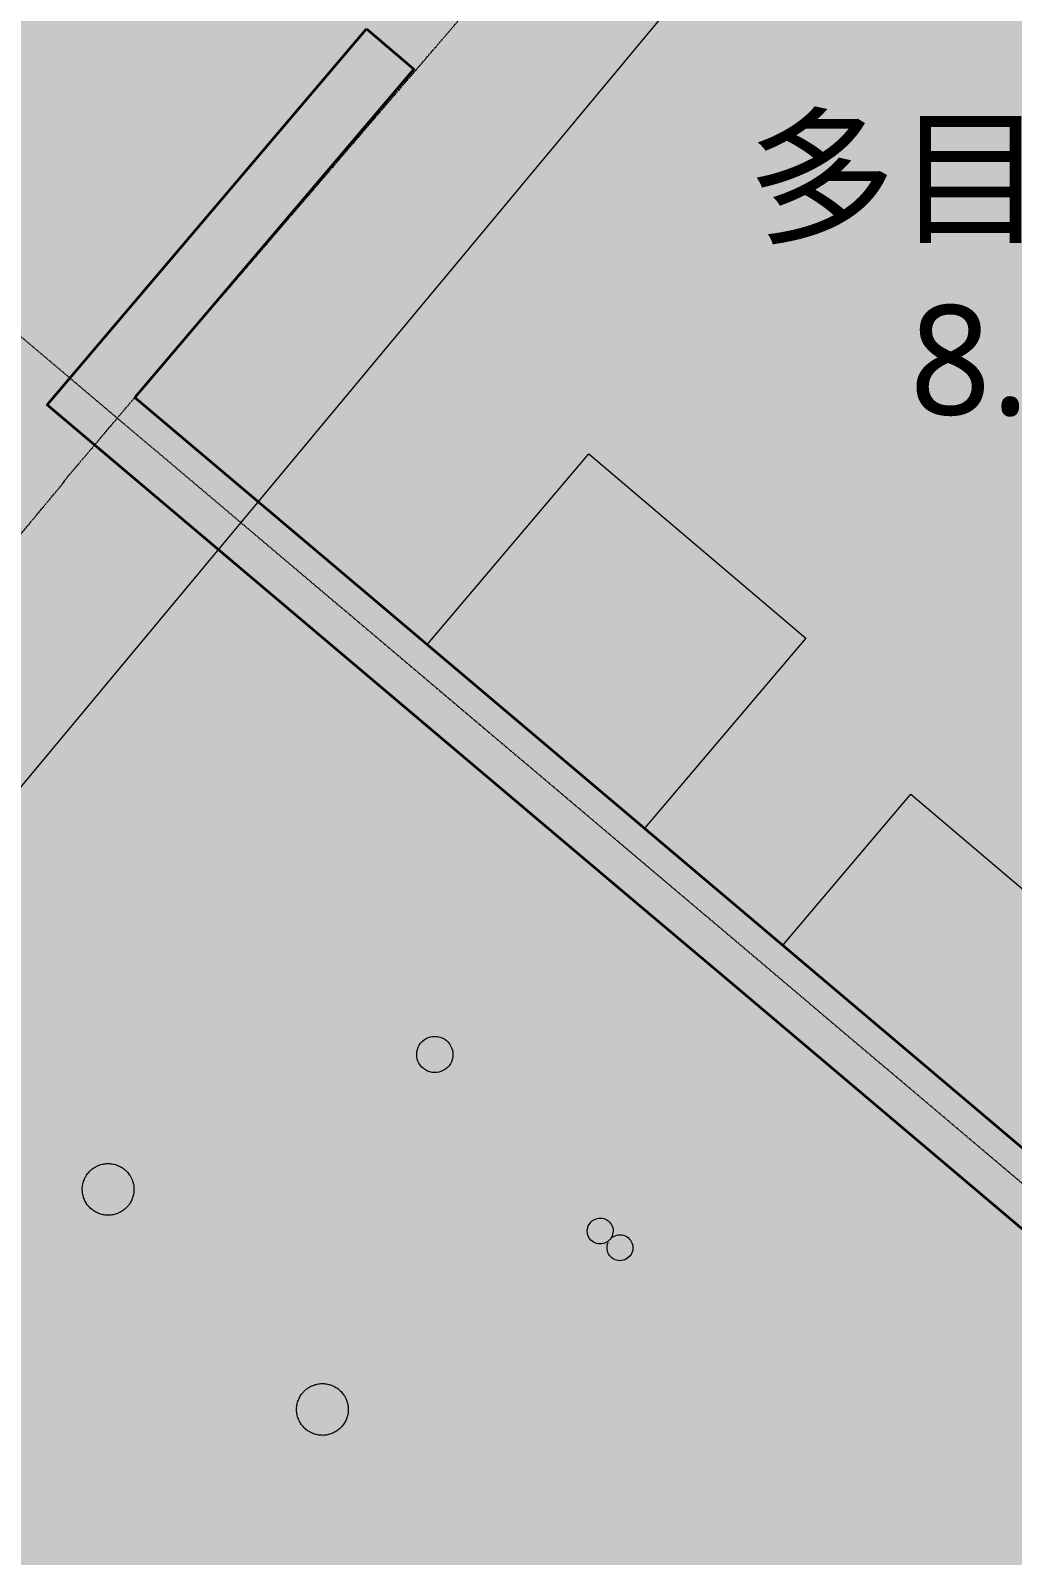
# Model space of a CAD drawing. Header units: millimetres. Extents: x -31757 to 121236, y -27283 to 63658.
# Drawn here: x 47382 to 49280, y 32458 to 35405 of the extents above; entities that cross this region are included whole.
import ezdxf

# ---------------------------------------------------------------- set-up
doc = ezdxf.new("R2010")
doc.units = ezdxf.units.MM
doc.linetypes.add('DASHDOT', pattern=[3.556, 2.54, -0.508, 0, -0.508])
doc.linetypes.add('PHANTOM', pattern=[6.35, 3.175, -0.635, 0.635, -0.635, 0.635, -0.635])
for name, color, linetype, lineweight in [('01_切断（構造・壁）', 7, 'Continuous', 35), ('02_切断（家具）', 8, 'Continuous', 18), ('06_部屋の色', 8, 'Continuous', 0), ('11_見えがかり（家具）', 8, 'Continuous', 9), ('20_上部（屋根の外形・梁）', 8, 'PHANTOM', 9), ('40_通り芯', 1, 'DASHDOT', 9), ('50_寸法', 3, 'Continuous', 9), ('60_部屋名・面積', 7, 'Continuous', 13)]:
    doc.layers.add(name, color=color, linetype=linetype, lineweight=lineweight)
doc.styles.add('JP', font='NotoSansCJKjp-Regular.otf')

msp = doc.modelspace()

# ---------------------------------------------------------------- hatches: boundary and pattern name
at = {"layer": '02_切断（家具）'}
for points in [[(47573.8, 33137.7), (47572.4, 33135.7), (47571.3, 33134.2), (47569.6, 33132.3), (47568.4, 33130.9), (47566.6, 33129.2), (47565.3, 33127.9), (47563.3, 33126.3), (47561.9, 33125.1), (47559.8, 33123.7), (47558.2, 33122.7), (47556.1, 33121.5), (47554.4, 33120.6), (47552.2, 33119.6), (47550.4, 33118.8), (47548.1, 33118), (47546.3, 33117.4), (47543.9, 33116.8), (47542.1, 33116.3), (47539.7, 33115.9), (47537.8, 33115.6), (47535.3, 33115.5), (47533.4, 33115.3), (47531, 33115.4), (47529.1, 33115.4), (47526.6, 33115.7), (47524.7, 33115.9), (47522.3, 33116.3), (47520.5, 33116.7), (47518.1, 33117.4), (47516.3, 33117.9), (47514, 33118.8), (47512.2, 33119.5), (47510, 33120.5), (47508.3, 33121.4), (47506.2, 33122.6), (47504.5, 33123.6), (47502.5, 33125.1), (47501, 33126.2), (47499.1, 33127.8), (47497.7, 33129), (47496, 33130.8), (47494.7, 33132.2), (47493.1, 33134.1), (47491.9, 33135.6), (47490.5, 33137.6), (47489.5, 33139.2), (47488.3, 33141.3), (47487.4, 33143), (47486.4, 33145.3), (47485.6, 33147), (47484.8, 33149.3), (47484.2, 33151.1), (47483.6, 33153.5), (47483.1, 33155.3), (47482.7, 33157.8), (47482.4, 33159.6), (47482.3, 33162.1), (47482.1, 33164), (47482.2, 33166.5), (47482.2, 33168.4), (47482.5, 33170.8), (47482.7, 33172.7), (47483.1, 33175.1), (47483.5, 33177), (47484.2, 33179.4), (47484.7, 33181.2), (47485.6, 33183.5), (47486.3, 33185.2), (47487.4, 33187.5), (47488.2, 33189.2), (47489.5, 33191.3), (47490.4, 33192.9), (47491.9, 33194.9), (47493, 33196.4), (47494.6, 33198.3), (47495.9, 33199.7), (47497.6, 33201.4), (47499, 33202.8), (47500.9, 33204.3), (47502.4, 33205.5), (47504.4, 33206.9), (47506, 33207.9), (47508.2, 33209.1), (47509.8, 33210.1), (47512.1, 33211.1), (47513.8, 33211.8), (47516.1, 33212.6), (47517.9, 33213.2), (47520.3, 33213.8), (47522.2, 33214.3), (47524.6, 33214.7), (47526.5, 33215), (47528.9, 33215.2), (47530.8, 33215.3), (47533.3, 33215.2), (47535.2, 33215.2), (47537.6, 33215), (47539.5, 33214.8), (47541.9, 33214.3), (47543.8, 33213.9), (47546.2, 33213.2), (47548, 33212.7), (47550.3, 33211.8), (47552.1, 33211.2), (47554.3, 33210.1), (47556, 33209.2), (47558.1, 33208), (47559.7, 33207), (47561.7, 33205.5), (47563.3, 33204.4), (47565.1, 33202.8), (47566.5, 33201.6), (47568.3, 33199.8), (47569.6, 33198.4), (47571.1, 33196.5), (47572.3, 33195), (47573.7, 33193), (47574.8, 33191.4), (47576, 33189.3), (47576.9, 33187.6), (47577.9, 33185.4), (47578.6, 33183.6), (47579.4, 33181.3), (47580.1, 33179.5), (47580.7, 33177.1), (47581.1, 33175.3), (47581.5, 33172.8), (47581.8, 33171), (47582, 33168.5), (47582.1, 33166.6), (47582.1, 33164.1), (47582, 33162.3), (47581.8, 33159.8), (47581.6, 33157.9), (47581.1, 33155.5), (47580.7, 33153.6), (47580.1, 33151.3), (47579.5, 33149.4), (47578.7, 33147.1), (47578, 33145.4), (47576.9, 33143.2), (47576.1, 33141.4), (47574.8, 33139.3)], [(47988, 32712.4), (47986.6, 32710.4), (47985.4, 32708.9), (47983.8, 32707), (47982.6, 32705.6), (47980.8, 32703.9), (47979.4, 32702.6), (47977.5, 32701), (47976.1, 32699.8), (47974, 32698.5), (47972.4, 32697.4), (47970.3, 32696.2), (47968.6, 32695.3), (47966.4, 32694.3), (47964.6, 32693.5), (47962.3, 32692.7), (47960.5, 32692.1), (47958.1, 32691.5), (47956.3, 32691), (47953.9, 32690.6), (47952, 32690.3), (47949.5, 32690.2), (47947.6, 32690), (47945.2, 32690.1), (47943.3, 32690.1), (47940.8, 32690.4), (47938.9, 32690.6), (47936.5, 32691), (47934.6, 32691.4), (47932.3, 32692.1), (47930.4, 32692.6), (47928.2, 32693.5), (47926.4, 32694.2), (47924.2, 32695.2), (47922.5, 32696.1), (47920.4, 32697.3), (47918.7, 32698.3), (47916.7, 32699.8), (47915.2, 32700.9), (47913.3, 32702.5), (47911.9, 32703.7), (47910.2, 32705.5), (47908.9, 32706.9), (47907.3, 32708.8), (47906.1, 32710.3), (47904.8, 32712.3), (47903.7, 32713.9), (47902.5, 32716), (47901.6, 32717.7), (47900.6, 32719.9), (47899.8, 32721.7), (47899, 32724), (47898.4, 32725.8), (47897.8, 32728.2), (47897.3, 32730), (47896.9, 32732.5), (47896.6, 32734.4), (47896.5, 32736.8), (47896.3, 32738.7), (47896.4, 32741.1), (47896.4, 32743.1), (47896.7, 32745.5), (47896.9, 32747.4), (47897.3, 32749.8), (47897.7, 32751.7), (47898.4, 32754), (47898.9, 32755.9), (47899.8, 32758.2), (47900.5, 32759.9), (47901.5, 32762.1), (47902.4, 32763.9), (47903.6, 32766), (47904.6, 32767.6), (47906.1, 32769.6), (47907.2, 32771.1), (47908.8, 32773), (47910, 32774.4), (47911.8, 32776.1), (47913.2, 32777.5), (47915.1, 32779), (47916.6, 32780.2), (47918.6, 32781.6), (47920.2, 32782.6), (47922.3, 32783.8), (47924, 32784.8), (47926.2, 32785.8), (47928, 32786.5), (47930.3, 32787.3), (47932.1, 32788), (47934.5, 32788.5), (47936.3, 32789), (47938.8, 32789.4), (47940.7, 32789.7), (47943.1, 32789.9), (47945, 32790), (47947.4, 32790), (47949.4, 32789.9), (47951.8, 32789.7), (47953.7, 32789.5), (47956.1, 32789), (47958, 32788.6), (47960.3, 32788), (47962.2, 32787.4), (47964.5, 32786.6), (47966.3, 32785.9), (47968.4, 32784.8), (47970.2, 32784), (47972.3, 32782.7), (47973.9, 32781.7), (47975.9, 32780.3), (47977.4, 32779.1), (47979.3, 32777.5), (47980.7, 32776.3), (47982.4, 32774.5), (47983.8, 32773.1), (47985.3, 32771.2), (47986.5, 32769.8), (47987.9, 32767.7), (47988.9, 32766.1), (47990.1, 32764), (47991.1, 32762.3), (47992.1, 32760.1), (47992.8, 32758.3), (47993.6, 32756), (47994.3, 32754.2), (47994.8, 32751.8), (47995.3, 32750), (47995.7, 32747.6), (47996, 32745.7), (47996.2, 32743.2), (47996.3, 32741.3), (47996.3, 32738.9), (47996.2, 32737), (47996, 32734.5), (47995.8, 32732.6), (47995.3, 32730.2), (47994.9, 32728.3), (47994.3, 32726), (47993.7, 32724.1), (47992.9, 32721.9), (47992.2, 32720.1), (47991.1, 32717.9), (47990.3, 32716.2), (47989, 32714.1)]]:
    msp.add_hatch(color=8, dxfattribs=at).paths.add_polyline_path(points)
at = {"layer": '06_部屋の色', "true_color": 0xe9dfcf}
h = msp.add_hatch(color=8, dxfattribs=at)
h.paths.add_polyline_path([(41967, 30769.9), (42314.6, 31207.1), (42442.1, 31367.5), (42919.4, 31963.3), (43398.9, 32557.4), (43880.6, 33149.6), (44200.1, 33539.4), (44364.6, 33740.1), (44850.7, 34328.8), (45339, 34915.7), (45829.5, 35500.7), (46124.6, 35850), (46124.6, 35850), (46187.5, 35924.5), (46189.4, 35922.9), (47685.5, 37666.6), (47984.4, 38015), (47986, 38016.8), (48081.6, 38128.3), (48082, 38128.8), (48082, 38128.8), (48096.8, 38145.5), (48132, 38185.3), (48163.8, 38221.3), (48181.6, 38241.4), (49656.3, 39910.2), (49971.3, 40266.5), (49972.9, 40268.4), (50069.9, 40378.2), (50070.1, 40378.4), (50070.1, 40378.4), (50070.1, 40378.4), (50070.1, 40378.4), (50080.6, 40389.9), (50127.9, 40441.9), (50171.4, 40489.7), (51670.7, 42137.1), (51990.9, 42488.8), (51992.5, 42490.6), (52091.3, 42599.2), (52092, 42599.9), (52107, 42615.9), (52194.3, 42709), (52632.9, 43177), (52741.3, 43292.6), (52764.2, 43317.1), (54144.9, 44790.2), (54145, 44790.3), (54145, 44790.3), (54145, 44790.3), (56061.8, 46776.3), (56226.3, 46946.8), (56230.2, 46950.8), (56618.9, 47342), (56654.5, 47377.8), (56650.6, 47381.6), (57157.8, 47894.8), (57696.5, 48435.7), (58061.1, 48798.7), (58063.8, 48795.9), (58320.8, 49054.5), (58346.9, 49080.8), (58347.1, 49080.9), (60377.4, 51065), (60490.8, 51175.8), (60494.6, 51179.5), (60494.6, 51179.5), (60494.6, 51179.5), (60613.4, 51292.3), (60817.3, 51485.7), (60930.2, 51592.9), (60928.6, 51594.6), (61146.4, 51801.3), (61148, 51799.6), (61657.7, 52283.3), (61656.1, 52285), (62561.4, 53144.2), (62563, 53142.5), (62607.4, 53184.6), (62933.8, 52835.9), (62999, 52897.7), (62999, 52897.7), (62999, 52897.7), (62999, 52897.7), (63065.1, 52958.6), (62739, 53307.7), (62783.8, 53349), (62782.2, 53350.7), (64436.6, 54875.3), (64438.2, 54873.6), (64814.7, 55220.6), (64813.1, 55222.3), (64879.7, 55283), (66089.8, 53950.5), (65530.5, 53440.7), (64973.1, 52928.8), (64417.6, 52414.9), (63901.5, 51933.8), (63312.5, 51380.9), (62762.8, 50860.8), (62215, 50338.6), (61741.6, 49884), (61125.3, 49288.2), (60583.5, 48760), (60043.5, 48229.8), (59613.5, 47804.2), (58969.6, 47163.3), (58435.6, 46627), (57903.7, 46088.8), (57514.5, 45692.1), (57514.5, 45692.1), (57373.7, 45548.6), (56845.7, 45006.5), (56319.8, 44462.4), (55795.9, 43916.3), (55448, 43550.9), (55448, 43550.9), (55274, 43368.3), (54754.2, 42818.3), (54236.4, 42266.4), (53720.7, 41712.6), (53416.5, 41383.5), (53207, 41156.9), (52695.5, 40599.3), (52186, 40039.7), (51678.5, 39478.3), (51412.1, 39181.3), (51173.2, 38915), (50670, 38349.8), (50168.8, 37782.8), (49669.8, 37213.9), (49441.5, 36951.6), (49172.9, 36643.1), (48678.2, 36070.5), (48185.5, 35496.1), (47695.1, 34919.8), (47499.2, 34687.9), (47206.7, 34341.7), (46720.5, 33761.8), (46236.5, 33180.1), (45754.6, 32596.6), (45594.7, 32401.5), (45274.9, 32011.3), (44797.4, 31424.2), (44322.1, 30835.3), (43849, 30244.7), (43725.8, 30089.7), (43378.1, 29652.3), (43230, 29464.6), (42762.1, 29834.3), (42719.6, 29861.2), (42671.4, 29880.8), (42618.5, 29894.4), (42561.8, 29903), (42502.3, 29908.1), (42440.8, 29910.8), (42316.3, 29914), (42255.1, 29917.1), (42191.6, 29917.1), (42122.8, 29910.5), (42050.8, 29899.7), (41904.4, 29875.1), (41833.8, 29866.1), (41767.4, 29862.5), (41707.2, 29866.6), (41654.9, 29881), (41607.5, 29901.7), (41560.8, 29923.2), (41515.3, 29946.1), (41471, 29970.7), (41428.5, 29997.5), (41387.9, 30026.5), (40498.9, 28893.5), (41023.5, 29569.3), (41494.1, 30170.5)])
h.paths.add_polyline_path([(46390.4, 35759.4), (46284.4, 35849), (46279.2, 35843), (46218.2, 35770.8), (46335.8, 35671.4), (46341.8, 35678.4), (46402, 35749.6)], flags=0)
for points in [[(46196.9, 35933.7), (48080.6, 38129.2), (58385.3, 29156), (57472.7, 28092.3), (57499.3, 28069.5), (56586.8, 27006.1), (56560.1, 27028.7), (46342.1, 35666.8), (46413.7, 35750.3)], [(44203.4, 33542.8), (46118.8, 35842.5), (46335.7, 35659.1), (46342.1, 35666.8), (56560.1, 27028.7), (55663.2, 25951.8), (55690.1, 25929.4), (54793.3, 24852.8)], [(43917.8, 27824.3), (43895.6, 27877), (43874.8, 27931.4), (43855, 27987.2), (43836, 28044.1), (43817.7, 28101.7), (43799.7, 28159.8), (43781.9, 28218.1), (43764, 28276.2), (43745.7, 28334), (43726.9, 28391), (43707.3, 28447), (43686.6, 28501.6), (43664.7, 28554.7), (43643.1, 28608.2), (43623.4, 28664.1), (43605.1, 28721.8), (43587.9, 28780.8), (43571.3, 28840.7), (43554.9, 28900.8), (43538.3, 28960.7), (43521.1, 29019.7), (43502.9, 29077.5), (43483.2, 29133.4), (43461.6, 29186.9), (43437.8, 29237.5), (43411.3, 29284.7), (43381.6, 29327.9), (43348.4, 29366.7), (43311.3, 29400.4), (43272.1, 29431.3), (43232.9, 29462.3), (43229.8, 29464.7), (43333.3, 29595.7), (43625.3, 29963.9), (43722.5, 30085.9), (43918.2, 30331.4), (44212, 30698.3), (44506.6, 31064.4), (44802.1, 31429.9), (45098.4, 31794.7), (45395.5, 32158.8), (45594.6, 32401.6), (45693.5, 32522.2), (45992.3, 32884.9), (46292, 33247), (46592.5, 33608.3), (46893.8, 33968.9), (47195.9, 34328.9), (47498.9, 34688.1), (55441.2, 27973.9), (55153.7, 27633.1), (54867, 27291.5), (54581.1, 26949.3), (54295.9, 26606.4), (54011.6, 26262.9), (53728.1, 25918.7), (53637.4, 25808.2), (53634.2, 25804.3), (53445.3, 25573.9), (53163.4, 25228.4), (52882.2, 24882.3), (52601.9, 24535.5), (52322.3, 24188.1), (52043.6, 23840), (51857.9, 23607), (51765.6, 23491.3), (51488.5, 23141.9), (51212.2, 22791.9), (50973, 22487.4), (50940.2, 22518.9), (50903.7, 22553.3), (50866.7, 22587.2), (50829.1, 22620.3), (50753.2, 22685.5), (50715.2, 22718.1), (50677.2, 22750.7), (50639.1, 22783.2), (50601, 22815.5), (50562.7, 22847.7), (50524.3, 22879.7), (50485.7, 22911.5), (50446.9, 22943.1), (50407.9, 22974.4), (50368.7, 23005.5), (50328.3, 23035), (50286, 23062.1), (50242, 23087), (50196.6, 23110.1), (50150, 23131.7), (50102.4, 23152), (50054.1, 23171.4), (50005.3, 23190.2), (49956.2, 23208.7), (49907.1, 23227.2), (49858.3, 23245.9), (49810, 23265.3), (49762.3, 23285.6), (49715.7, 23307.1), (49670.2, 23330.2), (49626.2, 23355.1), (49583.8, 23382.1), (49543.4, 23411.6), (49505.7, 23444.5), (49471.1, 23481.4), (49439.2, 23521.7), (49409.6, 23565), (49381.9, 23610.7), (49355.8, 23658.5), (49330.9, 23707.7), (49306.7, 23757.9), (49259.3, 23859.4), (49235.2, 23909.8), (49210.4, 23959.2), (49184.5, 24007.1), (49157.1, 24053.1), (49129.3, 24098.7), (49102.3, 24145.4), (49076.1, 24193), (49050.3, 24241.1), (49024.7, 24289.5), (48999.1, 24337.9), (48973.3, 24386), (48947.1, 24433.5), (48920.1, 24480.1), (48892.2, 24525.6), (48863.2, 24569.7), (48832.9, 24612), (48800.9, 24652.2), (48767.2, 24690.2), (48731.4, 24725.6), (48693.3, 24758.1), (48652.8, 24787.5), (48610.1, 24814.1), (48565.4, 24838.1), (48518.9, 24859.8), (48470.7, 24879.4), (48421.2, 24897.2), (48370.4, 24913.5), (48318.6, 24928.5), (48266, 24942.5), (48212.8, 24955.7), (48159.3, 24968.4), (48105.5, 24980.9), (48051.7, 24993.3), (47998.2, 25006.1), (47945.1, 25019.4), (47892.6, 25033.5), (47841, 25048.7), (47790.4, 25065.2), (47739.8, 25081.8), (47688.3, 25097.1), (47636, 25111.4), (47583.1, 25125.1), (47529.9, 25138.3), (47476.6, 25151.3), (47423.4, 25164.4), (47370.5, 25178), (47318, 25192.2), (47266.3, 25207.3), (47215.6, 25223.6), (47166, 25241.4), (47117.8, 25260.9), (47071.2, 25282.5), (47026.4, 25306.4), (46983.6, 25332.8), (46943, 25362.1), (46904.9, 25394.5), (46869.1, 25429.9), (46835.4, 25467.9), (46803.5, 25508.3), (46773.2, 25550.7), (46744.2, 25594.8), (46716.3, 25640.3), (46689.3, 25686.8), (46662.8, 25734), (46636.7, 25781.7), (46610.6, 25829.5), (46584.4, 25877.1), (46557.7, 25924.1), (46530.4, 25970.2), (46502.1, 26015.1), (46472.6, 26058.6), (46441.7, 26100.2), (46409.1, 26139.6), (46374.5, 26176.6), (46338.9, 26212.2), (46303.2, 26247.6), (46267.4, 26283), (46231.5, 26318.3), (46195.5, 26353.4), (46159.3, 26388.3), (46123.1, 26423.1), (46086.6, 26457.6), (46049.9, 26491.9), (46013.1, 26525.9), (45976, 26559.6), (45938.7, 26593.1), (45901.1, 26626.2), (45863.2, 26658.9), (45825.1, 26691.3), (45786.6, 26723.3), (45747.8, 26754.8), (45708.7, 26785.9), (45667.5, 26814.4), (45622.7, 26838.4), (45575, 26858.5), (45524.6, 26875.3), (45472.1, 26889.4), (45418, 26901.4), (45362.7, 26911.9), (45306.6, 26921.4), (45250.2, 26930.5), (45194, 26939.9), (45138.4, 26950), (45083.9, 26961.6), (45031, 26975.2), (44980.1, 26991.3), (44931.7, 27010.6), (44886.3, 27033.7), (44842.5, 27058.9), (44798.9, 27084.3), (44755.3, 27109.8), (44711.9, 27135.5), (44668.7, 27161.4), (44625.7, 27187.5), (44582.8, 27213.9), (44540.2, 27240.5), (44497.7, 27267.5), (44455.6, 27294.7), (44413.7, 27322.3), (44372, 27350.2), (44330.7, 27378.6), (44289.7, 27407.3), (44249, 27436.4), (44208.7, 27466), (44168.7, 27496.1), (44129.1, 27526.6), (44091.3, 27559.4), (44056.4, 27595.9), (44024.2, 27635.9), (43994.5, 27679), (43967, 27725), (43941.5, 27773.5)]]:
    msp.add_hatch(color=8, dxfattribs=at).paths.add_polyline_path(points)
at = {"layer": '06_部屋の色', "true_color": 0xd5ebee}
msp.add_hatch(color=8, dxfattribs=at).paths.add_polyline_path([(50513.2, 34063.6), (50036.1, 33505.5), (49561, 32945.6), (47499.1, 34688.7), (47980.5, 35256.1), (48464.1, 35821.8), (48949.7, 36385.7), (49437.3, 36947.7), (51473.5, 35174.6), (50992.3, 34620)])

# ---------------------------------------------------------------- linework, layer by layer
at = {"layer": '01_切断（構造・壁）'}
for points in [[(48031.4, 35408.4), (48088.5, 35359.7), (48122.7, 35330.5), (48122.7, 35330.5), (48122.7, 35330.5), (47583.9, 34696), (47961.5, 34376.6), (48553.8, 33875.7), (49553.8, 33029.9), (49708.3, 33212), (49753.9, 33265.8), (49958.7, 33507.1), (50210.3, 33801.5), (50265.8, 33866.5), (50467.7, 34102.7), (50631.2, 34292.7), (50688.8, 34359.5), (50914.9, 34622.2), (51168.7, 34914.8), (51344.1, 35117), (51388.4, 35168.1), (49442.2, 36861.8)], [(49568.2, 32861.4), (48727.2, 33572.1), (48580.6, 33695.9), (48418.9, 33832.5), (47414.2, 34681.5), (48031.4, 35408.4)]]:
    msp.add_lwpolyline(points, dxfattribs=at)
at = {"layer": '02_切断（家具）'}
for points in [[(47573.8, 33137.7), (47572.4, 33135.7), (47571.3, 33134.2), (47569.6, 33132.3), (47568.4, 33130.9), (47566.6, 33129.2), (47565.3, 33127.9), (47563.3, 33126.3), (47561.9, 33125.1), (47559.8, 33123.7), (47558.2, 33122.7), (47556.1, 33121.5), (47554.4, 33120.6), (47552.2, 33119.6), (47550.4, 33118.8), (47548.1, 33118), (47546.3, 33117.4), (47543.9, 33116.8), (47542.1, 33116.3), (47539.7, 33115.9), (47537.8, 33115.6), (47535.3, 33115.5), (47533.4, 33115.3), (47531, 33115.4), (47529.1, 33115.4), (47526.6, 33115.7), (47524.7, 33115.9), (47522.3, 33116.3), (47520.5, 33116.7), (47518.1, 33117.4), (47516.3, 33117.9), (47514, 33118.8), (47512.2, 33119.5), (47510, 33120.5), (47508.3, 33121.4), (47506.2, 33122.6), (47504.5, 33123.6), (47502.5, 33125.1), (47501, 33126.2), (47499.1, 33127.8), (47497.7, 33129), (47496, 33130.8), (47494.7, 33132.2), (47493.1, 33134.1), (47491.9, 33135.6), (47490.5, 33137.6), (47489.5, 33139.2), (47488.3, 33141.3), (47487.4, 33143), (47486.4, 33145.3), (47485.6, 33147), (47484.8, 33149.3), (47484.2, 33151.1), (47483.6, 33153.5), (47483.1, 33155.3), (47482.7, 33157.8), (47482.4, 33159.6), (47482.3, 33162.1), (47482.1, 33164), (47482.2, 33166.5), (47482.2, 33168.4), (47482.5, 33170.8), (47482.7, 33172.7), (47483.1, 33175.1), (47483.5, 33177), (47484.2, 33179.4), (47484.7, 33181.2), (47485.6, 33183.5), (47486.3, 33185.2), (47487.4, 33187.5), (47488.2, 33189.2), (47489.5, 33191.3), (47490.4, 33192.9), (47491.9, 33194.9), (47493, 33196.4), (47494.6, 33198.3), (47495.9, 33199.7), (47497.6, 33201.4), (47499, 33202.8), (47500.9, 33204.3), (47502.4, 33205.5), (47504.4, 33206.9), (47506, 33207.9), (47508.2, 33209.1), (47509.8, 33210.1), (47512.1, 33211.1), (47513.8, 33211.8), (47516.1, 33212.6), (47517.9, 33213.2), (47520.3, 33213.8), (47522.2, 33214.3), (47524.6, 33214.7), (47526.5, 33215), (47528.9, 33215.2), (47530.8, 33215.3), (47533.3, 33215.2), (47535.2, 33215.2), (47537.6, 33215), (47539.5, 33214.8), (47541.9, 33214.3), (47543.8, 33213.9), (47546.2, 33213.2), (47548, 33212.7), (47550.3, 33211.8), (47552.1, 33211.2), (47554.3, 33210.1), (47556, 33209.2), (47558.1, 33208), (47559.7, 33207), (47561.7, 33205.5), (47563.3, 33204.4), (47565.1, 33202.8), (47566.5, 33201.6), (47568.3, 33199.8), (47569.6, 33198.4), (47571.1, 33196.5), (47572.3, 33195), (47573.7, 33193), (47574.8, 33191.4), (47576, 33189.3), (47576.9, 33187.6), (47577.9, 33185.4), (47578.6, 33183.6), (47579.4, 33181.3), (47580.1, 33179.5), (47580.7, 33177.1), (47581.1, 33175.3), (47581.5, 33172.8), (47581.8, 33171), (47582, 33168.5), (47582.1, 33166.6), (47582.1, 33164.1), (47582, 33162.3), (47581.8, 33159.8), (47581.6, 33157.9), (47581.1, 33155.5), (47580.7, 33153.6), (47580.1, 33151.3), (47579.5, 33149.4), (47578.7, 33147.1), (47578, 33145.4), (47576.9, 33143.2), (47576.1, 33141.4), (47574.8, 33139.3), (47573.8, 33137.7)], [(47988, 32712.4), (47986.6, 32710.4), (47985.4, 32708.9), (47983.8, 32707), (47982.6, 32705.6), (47980.8, 32703.9), (47979.4, 32702.6), (47977.5, 32701), (47976.1, 32699.8), (47974, 32698.5), (47972.4, 32697.4), (47970.3, 32696.2), (47968.6, 32695.3), (47966.4, 32694.3), (47964.6, 32693.5), (47962.3, 32692.7), (47960.5, 32692.1), (47958.1, 32691.5), (47956.3, 32691), (47953.9, 32690.6), (47952, 32690.3), (47949.5, 32690.2), (47947.6, 32690), (47945.2, 32690.1), (47943.3, 32690.1), (47940.8, 32690.4), (47938.9, 32690.6), (47936.5, 32691), (47934.6, 32691.4), (47932.3, 32692.1), (47930.4, 32692.6), (47928.2, 32693.5), (47926.4, 32694.2), (47924.2, 32695.2), (47922.5, 32696.1), (47920.4, 32697.3), (47918.7, 32698.3), (47916.7, 32699.8), (47915.2, 32700.9), (47913.3, 32702.5), (47911.9, 32703.7), (47910.2, 32705.5), (47908.9, 32706.9), (47907.3, 32708.8), (47906.1, 32710.3), (47904.8, 32712.3), (47903.7, 32713.9), (47902.5, 32716), (47901.6, 32717.7), (47900.6, 32719.9), (47899.8, 32721.7), (47899, 32724), (47898.4, 32725.8), (47897.8, 32728.2), (47897.3, 32730), (47896.9, 32732.5), (47896.6, 32734.4), (47896.5, 32736.8), (47896.3, 32738.7), (47896.4, 32741.1), (47896.4, 32743.1), (47896.7, 32745.5), (47896.9, 32747.4), (47897.3, 32749.8), (47897.7, 32751.7), (47898.4, 32754), (47898.9, 32755.9), (47899.8, 32758.2), (47900.5, 32759.9), (47901.5, 32762.1), (47902.4, 32763.9), (47903.6, 32766), (47904.6, 32767.6), (47906.1, 32769.6), (47907.2, 32771.1), (47908.8, 32773), (47910, 32774.4), (47911.8, 32776.1), (47913.2, 32777.5), (47915.1, 32779), (47916.6, 32780.2), (47918.6, 32781.6), (47920.2, 32782.6), (47922.3, 32783.8), (47924, 32784.8), (47926.2, 32785.8), (47928, 32786.5), (47930.3, 32787.3), (47932.1, 32788), (47934.5, 32788.5), (47936.3, 32789), (47938.8, 32789.4), (47940.7, 32789.7), (47943.1, 32789.9), (47945, 32790), (47947.4, 32790), (47949.4, 32789.9), (47951.8, 32789.7), (47953.7, 32789.5), (47956.1, 32789), (47958, 32788.6), (47960.3, 32788), (47962.2, 32787.4), (47964.5, 32786.6), (47966.3, 32785.9), (47968.4, 32784.8), (47970.2, 32784), (47972.3, 32782.7), (47973.9, 32781.7), (47975.9, 32780.3), (47977.4, 32779.1), (47979.3, 32777.5), (47980.7, 32776.3), (47982.4, 32774.5), (47983.8, 32773.1), (47985.3, 32771.2), (47986.5, 32769.8), (47987.9, 32767.7), (47988.9, 32766.1), (47990.1, 32764), (47991.1, 32762.3), (47992.1, 32760.1), (47992.8, 32758.3), (47993.6, 32756), (47994.3, 32754.2), (47994.8, 32751.8), (47995.3, 32750), (47995.7, 32747.6), (47996, 32745.7), (47996.2, 32743.2), (47996.3, 32741.3), (47996.3, 32738.9), (47996.2, 32737), (47996, 32734.5), (47995.8, 32732.6), (47995.3, 32730.2), (47994.9, 32728.3), (47994.3, 32726), (47993.7, 32724.1), (47992.9, 32721.9), (47992.2, 32720.1), (47991.1, 32717.9), (47990.3, 32716.2), (47989, 32714.1), (47988, 32712.4)]]:
    msp.add_lwpolyline(points, dxfattribs=at)
at = {"layer": '11_見えがかり（家具）'}
for points in [[(48150.2, 34219.7), (48461.5, 34586.9), (48880.6, 34230.7), (48570.1, 33864.5)], [(48837.3, 33638.5), (49083.5, 33929), (49769.6, 33346.5), (49524.5, 33057.3)], [(48133.6, 33444.2), (48136.2, 33447.9), (48139.2, 33451.3), (48142.7, 33454.3), (48146.6, 33456.7), (48150.7, 33458.7), (48155.1, 33460.1), (48159.6, 33460.9), (48164.2, 33461.1), (48168.7, 33460.7), (48173.2, 33459.8), (48177.5, 33458.2), (48181.6, 33456.1), (48185.3, 33453.5), (48188.7, 33450.4), (48191.7, 33446.9), (48194.2, 33443.1), (48196.1, 33439), (48197.5, 33434.6), (48198.3, 33430.1), (48198.6, 33425.5), (48198.2, 33421), (48197.2, 33416.5), (48195.7, 33412.2), (48193.6, 33408.1), (48191, 33404.3), (48187.9, 33401), (48184.4, 33398), (48180.5, 33395.5), (48176.4, 33393.6), (48172, 33392.2), (48167.5, 33391.4), (48162.9, 33391.1), (48158.4, 33391.5), (48153.9, 33392.5), (48149.6, 33394), (48145.5, 33396.1), (48141.8, 33398.7), (48138.4, 33401.8), (48135.4, 33405.3), (48132.9, 33409.2), (48131, 33413.3), (48129.6, 33417.7), (48128.8, 33422.2), (48128.6, 33426.7), (48128.9, 33431.3), (48129.9, 33435.8), (48131.5, 33440.1), (48133.6, 33444.2)], [(48459.2, 33091.7), (48460.3, 33094.8), (48461.8, 33097.7), (48463.6, 33100.4), (48465.8, 33102.8), (48468.3, 33105), (48471.1, 33106.7), (48474, 33108.1), (48477.2, 33109.1), (48480.4, 33109.7), (48483.6, 33109.9), (48486.9, 33109.6), (48490.1, 33108.9), (48493.2, 33107.8), (48496.1, 33106.3), (48498.8, 33104.4), (48501.2, 33102.2), (48503.3, 33099.7), (48505.1, 33097), (48506.5, 33094), (48507.5, 33090.9), (48508, 33087.7), (48508.2, 33084.4), (48507.9, 33081.2), (48507.2, 33078), (48506.1, 33074.9), (48504.6, 33072), (48502.8, 33069.3), (48498.1, 33064.8), (48492.4, 33061.6), (48489.2, 33060.6), (48486, 33060), (48482.8, 33059.9), (48479.5, 33060.1), (48476.3, 33060.8), (48473.2, 33061.9), (48470.3, 33063.4), (48467.6, 33065.3), (48465.2, 33067.5), (48463.1, 33070), (48461.3, 33072.7), (48459.9, 33075.7), (48458.9, 33078.8), (48458.4, 33082), (48458.2, 33085.3), (48458.5, 33088.6), (48459.2, 33091.7)], [(48507.6, 33073.4), (48509.3, 33074.5), (48512.3, 33075.9), (48515.4, 33076.9), (48518.6, 33077.5), (48521.9, 33077.6), (48525.2, 33077.4), (48528.4, 33076.7), (48531.4, 33075.6), (48534.3, 33074.1), (48537, 33072.2), (48539.4, 33070), (48541.6, 33067.5), (48543.3, 33064.8), (48544.7, 33061.8), (48545.7, 33058.7), (48546.3, 33055.5), (48546.5, 33052.2), (48546.2, 33048.9), (48545.5, 33045.7), (48544.4, 33042.7), (48542.9, 33039.8), (48541, 33037.1), (48536.3, 33032.5), (48530.6, 33029.4), (48527.5, 33028.4), (48524.3, 33027.8), (48521, 33027.6), (48517.8, 33027.9), (48514.6, 33028.6), (48511.5, 33029.7), (48508.6, 33031.2), (48505.9, 33033.1), (48503.5, 33035.3), (48501.4, 33037.8), (48499.6, 33040.5), (48498.2, 33043.5), (48497.2, 33046.6), (48496.6, 33049.8), (48496.5, 33053.1), (48496.7, 33056.3), (48497.4, 33059.5)], [(48497.4, 33059.5), (48498.5, 33062.6), (48498.6, 33062.8)]]:
    msp.add_lwpolyline(points, dxfattribs=at)
at = {"layer": '20_上部（屋根の外形・梁）'}
msp.add_lwpolyline([(45740.8, 32484), (46504.1, 33400.3), (47430.6, 34512.7), (47430.7, 34512.9), (47444.6, 34529.5), (47446.7, 34532.4), (47448.5, 34535.5), (47448.9, 34536.4), (47449.3, 34536.9), (47487.3, 34581.8), (47487.3, 34581.8), (47602.5, 34718.2), (47640.5, 34763.1), (47641, 34763.6), (47641.8, 34764.2), (47644.5, 34766.4), (47647, 34769), (48328, 35562.7)], dxfattribs=at)
at = {"layer": '40_通り芯'}
msp.add_lwpolyline([(59111.7, 24880.8), (44296.8, 37406)], dxfattribs=at)
at = {"layer": '50_寸法'}
msp.add_lwpolyline([(28651.9, 11478.3), (65014.1, 55135)], dxfattribs=at)

# ---------------------------------------------------------------- texts
at = {"layer": '60_部屋名・面積', "insert": (49488.8, 34942.8), "char_height": 211.68, "attachment_point": 5, "style": 'JP'}
msp.add_mtext('多目的便所\\P8.0 m²', dxfattribs=at)

doc.saveas('drawing.dxf')
